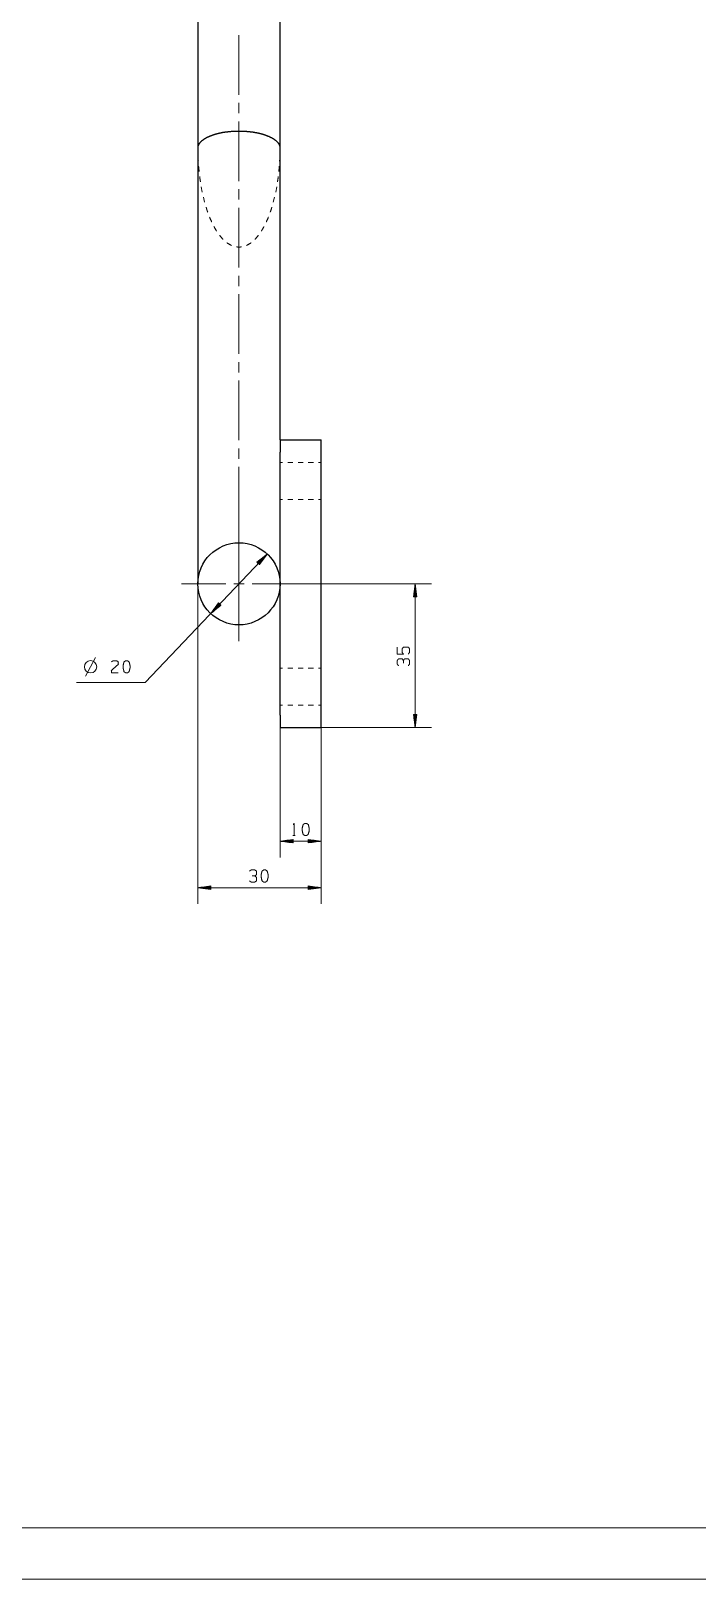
# Model space of a CAD drawing. Header units: millimetres. Extents: x 0 to 841, y 0 to 594.
# Drawn here: x 516.9 to 646.7, y 0 to 301.4 of the extents above; entities that cross this region are included whole.
import ezdxf

# ---------------------------------------------------------------- set-up
doc = ezdxf.new("R2010")
doc.units = ezdxf.units.MM
doc.layers.add('101', color=7, linetype='Continuous', true_color=0xffffff)

msp = doc.modelspace()

# ---------------------------------------------------------------- linework, layer by layer
at = {"layer": '101', "color": 251, "linetype": 'Continuous', "lineweight": 25}
for p, q in [((549.4, 429.48), (549.4, 278.62)), ((565.4, 278.62), (565.4, 429.48)), ((549.4, 278.62), (549.4, 193.77)), ((565.4, 221.77), (565.4, 278.62)), ((565.4, 221.77), (573.4, 221.77)), ((565.4, 168.17), (565.4, 219.37)), ((573.4, 168.17), (573.4, 219.37)), ((565.4, 165.77), (573.4, 165.77))]:
    msp.add_line(p, q, dxfattribs=at)
at = {"layer": '101', "color": 151, "linetype": 'Continuous', "lineweight": 18}
for p, q in [((557.4, 288.98), (557.4, 300.61)), ((557.4, 285.38), (557.4, 287.39)), ((557.4, 272.16), (557.4, 283.8)), ((557.4, 268.57), (557.4, 270.58)), ((557.4, 255.35), (557.4, 266.98)), ((557.4, 251.75), (557.4, 253.76)), ((557.4, 238.53), (557.4, 250.17)), ((557.4, 234.94), (557.4, 236.95)), ((557.4, 221.72), (557.4, 233.35)), ((557.4, 218.12), (557.4, 220.13)), ((557.4, 204.9), (557.4, 216.54)), ((557.4, 196.36), (557.4, 204.94)), ((557.4, 201.31), (557.4, 203.32)), ((554.81, 193.77), (546.22, 193.77)), ((556.4, 193.77), (558.4, 193.77)), ((557.4, 192.76), (557.4, 194.77)), ((559.99, 193.77), (568.57, 193.77)), ((557.4, 191.18), (557.4, 182.59))]:
    msp.add_line(p, q, dxfattribs=at)
at = {"layer": '101', "color": 53, "linetype": 'Continuous', "lineweight": 18}
for p, q in [((549.41, 278.11), (549.4, 278.62)), ((565.4, 278.62), (565.39, 278.11)), ((550.24, 270.03), (550.05, 271.03)), ((550.71, 268.05), (550.46, 269.04)), ((564.34, 269.04), (564.09, 268.05)), ((564.75, 271.03), (564.56, 270.03)), ((565.9, 217.37), (565.4, 217.37)), ((567.9, 217.37), (566.9, 217.37)), ((569.9, 217.37), (568.9, 217.37)), ((571.9, 217.37), (570.9, 217.37)), ((573.4, 217.37), (572.9, 217.37)), ((565.9, 210.17), (565.4, 210.17)), ((567.9, 210.17), (566.9, 210.17)), ((569.9, 210.17), (568.9, 210.17)), ((571.9, 210.17), (570.9, 210.17)), ((573.4, 210.17), (572.9, 210.17)), ((565.9, 177.37), (565.4, 177.37)), ((567.9, 177.37), (566.9, 177.37)), ((569.9, 177.37), (568.9, 177.37)), ((571.9, 177.37), (570.9, 177.37)), ((573.4, 177.37), (572.9, 177.37)), ((565.9, 170.17), (565.4, 170.17)), ((567.9, 170.17), (566.9, 170.17)), ((569.9, 170.17), (568.9, 170.17)), ((571.9, 170.17), (570.9, 170.17)), ((573.4, 170.17), (572.9, 170.17))]:
    msp.add_line(p, q, dxfattribs=at)
at = {"layer": '101', "color": 22, "linetype": 'Continuous', "lineweight": 18}
for p, q in [((562.91, 199.57), (539.15, 174.53)), ((562.91, 199.57), (560.91, 197.96)), ((561.07, 197.82), (562.15, 198.96)), ((561.1, 197.78), (562.45, 199.2)), ((561.14, 197.75), (562.75, 199.45)), ((561.18, 197.71), (562.79, 199.41)), ((561.21, 197.68), (562.56, 199.1)), ((561.4, 197.5), (562.91, 199.57)), ((560.91, 197.96), (561.4, 197.5)), ((560.92, 197.96), (560.94, 197.98)), ((560.92, 197.96), (560.94, 197.98)), ((560.95, 197.92), (561.24, 198.22)), ((560.99, 197.89), (561.54, 198.47)), ((561.03, 197.85), (561.85, 198.71)), ((561.25, 197.64), (562.33, 198.78)), ((561.29, 197.61), (562.1, 198.47)), ((561.32, 197.57), (561.88, 198.15)), ((561.36, 197.54), (561.65, 197.84)), ((561.4, 197.5), (561.42, 197.52)), ((561.4, 197.5), (561.42, 197.52)), ((549.4, 193.77), (549.4, 131.43)), ((568.57, 193.77), (594.89, 193.77)), ((591.72, 193.77), (591.38, 191.23)), ((591.64, 191.23), (591.64, 193.19)), ((591.69, 191.23), (591.69, 193.57)), ((592.05, 191.23), (591.72, 193.77)), ((591.72, 165.77), (591.72, 193.77)), ((591.74, 191.23), (591.74, 193.57)), ((591.8, 191.23), (591.8, 193.19)), ((553.4, 190.04), (551.89, 187.96)), ((553.55, 189.89), (552.46, 188.75)), ((553.51, 189.93), (552.69, 189.07)), ((553.48, 189.96), (552.92, 189.38)), ((553.44, 190), (553.15, 189.7)), ((553.4, 190.03), (553.38, 190.01)), ((553.4, 190.03), (553.38, 190.01)), ((553.88, 189.58), (553.4, 190.04)), ((591.38, 191.23), (592.05, 191.23)), ((591.39, 191.23), (591.39, 191.26)), ((591.39, 191.23), (591.39, 191.26)), ((591.44, 191.23), (591.44, 191.65)), ((591.49, 191.23), (591.49, 192.03)), ((591.54, 191.23), (591.54, 192.42)), ((591.59, 191.23), (591.59, 192.8)), ((591.85, 191.23), (591.85, 192.8)), ((591.9, 191.23), (591.9, 192.42)), ((591.95, 191.23), (591.95, 192.03)), ((592, 191.23), (592, 191.65)), ((592.05, 191.23), (592.05, 191.26)), ((592.05, 191.23), (592.05, 191.26)), ((551.89, 187.96), (553.88, 189.58)), ((553.62, 189.82), (552.01, 188.12)), ((553.66, 189.79), (552.04, 188.09)), ((553.59, 189.86), (552.24, 188.44)), ((553.7, 189.75), (552.35, 188.33)), ((553.73, 189.72), (552.65, 188.58)), ((553.77, 189.68), (552.95, 188.82)), ((553.81, 189.65), (553.25, 189.07)), ((553.84, 189.61), (553.56, 189.31)), ((553.88, 189.58), (553.86, 189.56)), ((553.88, 189.58), (553.86, 189.56)), ((539.15, 174.53), (525.71, 174.53)), ((565.4, 168.17), (565.4, 140.48)), ((573.4, 168.17), (573.4, 131.43)), ((573.4, 168.17), (573.4, 140.48)), ((591.38, 168.31), (591.72, 165.77)), ((592.05, 168.31), (591.38, 168.31)), ((591.39, 168.31), (591.39, 168.28)), ((591.39, 168.31), (591.39, 168.28)), ((591.44, 168.31), (591.44, 167.89)), ((591.49, 168.31), (591.49, 167.5)), ((591.54, 168.31), (591.54, 167.12)), ((591.59, 168.31), (591.59, 166.73)), ((591.64, 168.31), (591.64, 166.35)), ((591.69, 168.31), (591.69, 165.96)), ((591.72, 165.77), (592.05, 168.31)), ((591.74, 168.31), (591.74, 165.96)), ((591.8, 168.31), (591.8, 166.35)), ((591.85, 168.31), (591.85, 166.73)), ((591.9, 168.31), (591.9, 167.12)), ((591.95, 168.31), (591.95, 167.5)), ((592, 168.31), (592, 167.89)), ((592.05, 168.31), (592.05, 168.28)), ((592.05, 168.31), (592.05, 168.28)), ((573.4, 165.77), (594.89, 165.77)), ((567.94, 143.98), (565.4, 143.65)), ((565.4, 143.65), (567.94, 143.32)), ((565.4, 143.65), (573.4, 143.65)), ((567.94, 143.68), (565.59, 143.68)), ((567.94, 143.62), (565.59, 143.62)), ((567.94, 143.73), (565.98, 143.73)), ((567.94, 143.57), (565.98, 143.57)), ((567.94, 143.78), (566.36, 143.78)), ((567.94, 143.52), (566.36, 143.52)), ((567.94, 143.83), (566.75, 143.83)), ((567.94, 143.47), (566.75, 143.47)), ((567.94, 143.88), (567.14, 143.88)), ((567.94, 143.42), (567.14, 143.42)), ((567.94, 143.93), (567.52, 143.93)), ((567.94, 143.37), (567.52, 143.37)), ((567.94, 143.98), (567.91, 143.98)), ((567.94, 143.98), (567.91, 143.98)), ((567.94, 143.32), (567.91, 143.32)), ((567.94, 143.32), (567.91, 143.32)), ((567.94, 143.32), (567.94, 143.98)), ((570.86, 143.98), (570.89, 143.98)), ((570.86, 143.98), (570.86, 143.32)), ((570.86, 143.98), (570.89, 143.98)), ((573.4, 143.65), (570.86, 143.98)), ((570.86, 143.93), (571.28, 143.93)), ((570.86, 143.88), (571.66, 143.88)), ((570.86, 143.83), (572.05, 143.83)), ((570.86, 143.78), (572.43, 143.78)), ((570.86, 143.73), (572.82, 143.73)), ((570.86, 143.68), (573.21, 143.68)), ((570.86, 143.32), (573.4, 143.65)), ((570.86, 143.62), (573.21, 143.62)), ((570.86, 143.57), (572.82, 143.57)), ((570.86, 143.52), (572.43, 143.52)), ((570.86, 143.47), (572.05, 143.47)), ((570.86, 143.42), (571.66, 143.42)), ((570.86, 143.37), (571.28, 143.37)), ((570.86, 143.32), (570.89, 143.32)), ((570.86, 143.32), (570.89, 143.32)), ((551.94, 134.94), (549.4, 134.6)), ((573.4, 134.6), (549.4, 134.6)), ((549.4, 134.6), (551.94, 134.27)), ((551.94, 134.63), (549.59, 134.63)), ((551.94, 134.58), (549.59, 134.58)), ((551.94, 134.68), (549.98, 134.68)), ((551.94, 134.52), (549.98, 134.52)), ((551.94, 134.73), (550.36, 134.73)), ((551.94, 134.47), (550.36, 134.47)), ((551.94, 134.78), (550.75, 134.78)), ((551.94, 134.42), (550.75, 134.42)), ((551.94, 134.83), (551.14, 134.83)), ((551.94, 134.37), (551.14, 134.37)), ((551.94, 134.88), (551.52, 134.88)), ((551.94, 134.32), (551.52, 134.32)), ((551.94, 134.93), (551.91, 134.93)), ((551.94, 134.93), (551.91, 134.93)), ((551.94, 134.27), (551.91, 134.27)), ((551.94, 134.27), (551.91, 134.27)), ((551.94, 134.27), (551.94, 134.94)), ((573.4, 134.6), (570.86, 134.94)), ((570.86, 134.94), (570.86, 134.27)), ((570.86, 134.93), (570.89, 134.93)), ((570.86, 134.93), (570.89, 134.93)), ((570.86, 134.88), (571.28, 134.88)), ((570.86, 134.83), (571.66, 134.83)), ((570.86, 134.78), (572.05, 134.78)), ((570.86, 134.73), (572.43, 134.73)), ((570.86, 134.68), (572.82, 134.68)), ((570.86, 134.63), (573.21, 134.63)), ((570.86, 134.27), (573.4, 134.6)), ((570.86, 134.58), (573.21, 134.58)), ((570.86, 134.52), (572.82, 134.52)), ((570.86, 134.47), (572.43, 134.47)), ((570.86, 134.42), (572.05, 134.42)), ((570.86, 134.37), (571.66, 134.37)), ((570.86, 134.32), (571.28, 134.32)), ((570.86, 134.27), (570.89, 134.27)), ((570.86, 134.27), (570.89, 134.27))]:
    msp.add_line(p, q, dxfattribs=at)
at = {"layer": '101', "color": 72, "linetype": 'Continuous', "lineweight": 18}
for p, q in [((527.46, 175.78), (529.46, 179.43)), ((567.92, 144.74), (568.34, 144.74))]:
    msp.add_line(p, q, dxfattribs=at)
at = {"layer": '101', "color": 133, "linetype": 'Continuous', "lineweight": 18}
for p, q in [((25, 10), (831, 10)), ((0, 0), (841, 0))]:
    msp.add_line(p, q, dxfattribs=at)
at = {"layer": '101', "color": 251, "linetype": 'Continuous', "lineweight": 25}
msp.add_circle((557.4, 193.77), 8, dxfattribs=at)
at = {"layer": '101', "color": 72, "linetype": 'Continuous', "lineweight": 18}
msp.add_circle((528.49, 177.62), 1.2, dxfattribs=at)
at = {"layer": '101', "color": 251, "linetype": 'Continuous', "lineweight": 25}
for points, knots in [([(549.4, 278.62), (549.49, 279.11), (549.75, 279.6), (550.19, 280.06), (550.79, 280.49), (551.53, 280.87), (552.41, 281.21), (553.4, 281.49), (554.48, 281.71), (555.62, 281.85), (556.8, 281.92), (558, 281.92), (559.18, 281.85), (560.32, 281.71), (561.4, 281.49), (562.39, 281.21), (563.26, 280.87), (564.01, 280.49), (564.61, 280.06), (565.04, 279.6), (565.31, 279.11), (565.4, 278.62)], [0, 0, 0.027093, 0.056854, 0.091138, 0.130856, 0.176204, 0.226891, 0.282306, 0.341603, 0.40378, 0.467729, 0.532272, 0.596219, 0.658398, 0.717696, 0.773108, 0.823798, 0.869145, 0.908863, 0.943146, 0.972907, 1, 1]), ([(565.4, 221.77), (565.4, 221.65), (565.4, 220.78), (565.4, 219.37)], [0, 0, 0.048946, 0.412211, 1, 1]), ([(573.4, 219.37), (573.4, 220.11), (573.4, 221.31), (573.4, 221.77)], [0, 0, 0.309023, 0.809014, 1, 1]), ([(565.4, 168.17), (565.4, 167.43), (565.4, 166.23), (565.4, 165.77)], [0, 0, 0.30902, 0.809018, 1, 1]), ([(573.4, 165.77), (573.4, 165.89), (573.4, 166.76), (573.4, 168.17)], [0, 0, 0.048946, 0.412217, 1, 1])]:
    msp.add_open_spline(points, degree=1, knots=knots, dxfattribs=at)
at = {"layer": '101', "color": 53, "linetype": 'Continuous', "lineweight": 18}
for points, knots in [([(549.48, 276.08), (549.44, 276.73), (549.43, 277.1)], [0, 0, 0.638155, 1, 1]), ([(549.64, 274.05), (549.55, 274.85), (549.54, 275.06)], [0, 0, 0.791133, 1, 1]), ([(565.26, 275.06), (565.25, 274.85), (565.16, 274.05)], [0, 0, 0.208868, 1, 1]), ([(565.37, 277.1), (565.36, 276.73), (565.32, 276.08)], [0, 0, 0.361845, 1, 1]), ([(549.89, 272.03), (549.74, 273.01), (549.74, 273.04)], [0, 0, 0.973599, 1, 1]), ([(565.06, 273.04), (565.05, 273.01), (564.91, 272.03)], [0, 0, 0.026401, 1, 1]), ([(551.31, 266.11), (551.22, 266.37), (551, 267.08)], [0, 0, 0.269785, 1, 1]), ([(563.8, 267.08), (563.58, 266.37), (563.49, 266.11)], [0, 0, 0.730226, 1, 1]), ([(552.08, 264.23), (551.74, 264.96), (551.67, 265.16)], [0, 0, 0.794775, 1, 1]), ([(553.04, 262.44), (552.95, 262.56), (552.53, 263.32)], [0, 0, 0.147044, 1, 1]), ([(562.27, 263.32), (561.84, 262.56), (561.76, 262.44)], [0, 0, 0.852978, 1, 1]), ([(563.13, 265.16), (563.06, 264.96), (562.72, 264.23)], [0, 0, 0.20524, 1, 1]), ([(554.29, 260.84), (553.63, 261.59), (553.62, 261.6)], [0, 0, 0.982353, 1, 1]), ([(555.92, 259.65), (555.84, 259.68), (555.08, 260.14), (555.05, 260.16)], [0, 0, 0.087525, 0.962676, 1, 1]), ([(559.75, 260.16), (559.72, 260.14), (558.96, 259.68), (558.88, 259.65)], [0, 0, 0.037324, 0.912437, 1, 1]), ([(561.18, 261.6), (561.17, 261.59), (560.51, 260.84)], [0, 0, 0.017624, 1, 1])]:
    msp.add_open_spline(points, degree=1, knots=knots, dxfattribs=at)
msp.add_open_spline([(557.9, 259.37), (557.4, 259.31), (556.89, 259.37)], degree=1, dxfattribs=at)
at = {"layer": '101', "color": 151, "linetype": 'Continuous', "lineweight": 18}
msp.add_open_spline([(557.4, 188.09), (557.4, 189.67), (557.4, 199.72)], degree=1, knots=[0, 0, 0.136458, 1, 1], dxfattribs=at)
at = {"layer": '101', "color": 72, "linetype": 'Continuous', "lineweight": 18}
for points, knots in [([(590.4, 180.09), (590.63, 180.42), (590.63, 181.11), (590.4, 181.45), (589.45, 181.45), (589.2, 181.11), (589.2, 180.42), (589.43, 180.09), (588.25, 180.09), (588.25, 181.45)], [0, 0, 0.062231, 0.168346, 0.230574, 0.376814, 0.441265, 0.54738, 0.609611, 0.790491, 1, 1]), ([(532.55, 178.57), (532.87, 178.79), (533.56, 178.79), (533.89, 178.57), (533.89, 178.09), (532.53, 176.89), (532.55, 176.42), (533.89, 176.42)], [0, 0, 0.069696, 0.192981, 0.265278, 0.35023, 0.674742, 0.759752, 1, 1]), ([(535.66, 176.42), (535.99, 176.67), (536.17, 177.37), (536.17, 177.84), (535.99, 178.57), (535.66, 178.79), (535.32, 178.79), (534.99, 178.57), (534.81, 177.84), (534.83, 177.37), (534.99, 176.67), (535.32, 176.42), (535.66, 176.42)], [0, 0, 0.067524, 0.183972, 0.260583, 0.380944, 0.446143, 0.500306, 0.565505, 0.685866, 0.76253, 0.878313, 0.945837, 1, 1]), ([(589.43, 178.83), (589.2, 179.17), (588.48, 179.17), (588.25, 178.83), (588.25, 178.14), (588.48, 177.81)], [0, 0, 0.153877, 0.429858, 0.583726, 0.846125, 1, 1]), ([(590.4, 177.83), (590.63, 178.14), (590.63, 178.83), (590.4, 179.17), (589.68, 179.17), (589.43, 178.83), (589.43, 178.32)], [0, 0, 0.124126, 0.343692, 0.47245, 0.703379, 0.836728, 1, 1]), ([(567.99, 146.92), (568.13, 147.12), (568.13, 144.74)], [0, 0, 0.093486, 1, 1]), ([(570.57, 144.74), (570.9, 144.99), (571.08, 145.69), (571.08, 146.17), (570.9, 146.89), (570.57, 147.12), (570.23, 147.12), (569.89, 146.89), (569.72, 146.17), (569.73, 145.69), (569.89, 144.99), (570.23, 144.74), (570.57, 144.74)], [0, 0, 0.06753, 0.183974, 0.260586, 0.380945, 0.446147, 0.50031, 0.565507, 0.685867, 0.762532, 0.878313, 0.945837, 1, 1]), ([(560.47, 136.89), (560.8, 137.12), (560.8, 137.84), (560.47, 138.07), (559.78, 138.07), (559.44, 137.84)], [0, 0, 0.153882, 0.429856, 0.583738, 0.846131, 1, 1]), ([(559.46, 135.92), (559.78, 135.69), (560.47, 135.69), (560.8, 135.92), (560.8, 136.64), (560.47, 136.89), (559.95, 136.89)], [0, 0, 0.124113, 0.34368, 0.472446, 0.703377, 0.83674, 1, 1]), ([(562.57, 135.69), (562.9, 135.94), (563.08, 136.64), (563.08, 137.12), (562.9, 137.84), (562.57, 138.07), (562.23, 138.07), (561.89, 137.84), (561.72, 137.12), (561.73, 136.64), (561.89, 135.94), (562.23, 135.69), (562.57, 135.69)], [0, 0, 0.067524, 0.183969, 0.260581, 0.380939, 0.446136, 0.500306, 0.565502, 0.685861, 0.762525, 0.878306, 0.94583, 1, 1])]:
    msp.add_open_spline(points, degree=1, knots=knots, dxfattribs=at)

doc.saveas('drawing.dxf')
